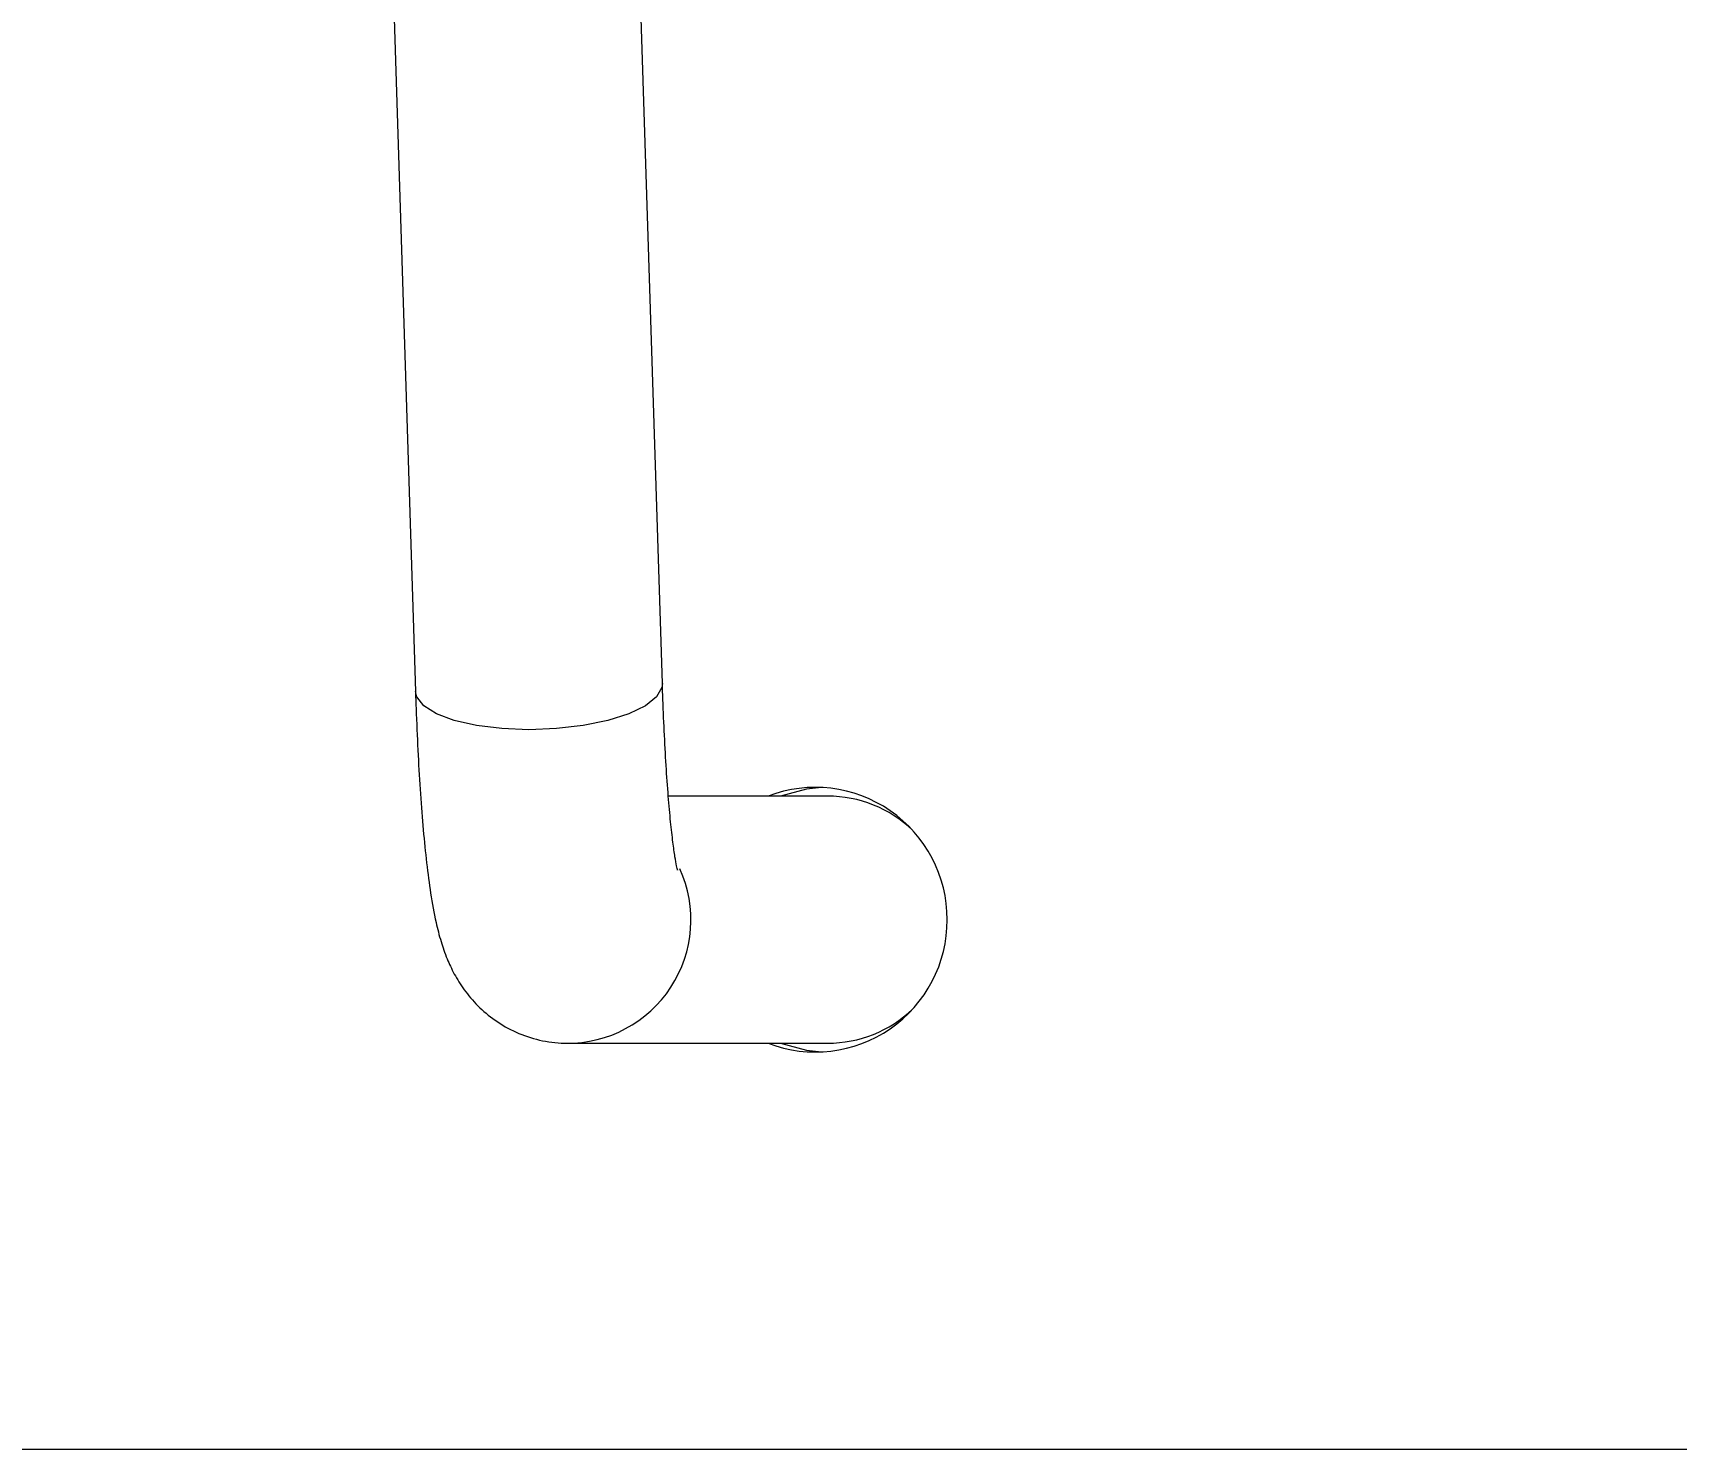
# Model space of a CAD drawing. Header units: millimetres. Extents: x -279 to 4999, y 61 to 3536.
# Drawn here: x 3896.9 to 3990.1, y 2822.4 to 2902.6 of the extents above; entities that cross this region are included whole.
import ezdxf

# ---------------------------------------------------------------- set-up
doc = ezdxf.new("R2010")
doc.units = ezdxf.units.MM
doc.layers.add('ZANO_R', color=7, linetype='Continuous', lineweight=0)
doc.layers.add('ZANO_W', color=1, linetype='Continuous', lineweight=0)
doc.styles.add('Arial', font='arial.ttf')
doc.styles.get("Standard").update_dxf_attribs({"font": 'ARIALUNI.TTF'})
doc.dimstyles.new('pl i ang', dxfattribs={"dimtxt": 50, "dimasz": 50, "dimexe": 1.25, "dimexo": 0.625, "dimgap": 10, "dimtad": 1, "dimtoh": 1, "dimtxsty": 'Standard', "dimcen": 2.5, "dimclrd": 1, "dimclre": 1, "dimclrt": 1, "dimadec": 0, "dimazin": 0, "dimtfac": 1, "dimtmove": 0, "dimatfit": 3, "dimfxl": 1, "dimarcsym": 1})

# ---------------------------------------------------------------- blocks, each defined once
blk = doc.blocks.new('*D420')
at = {"layer": 'ZANO_W', "color": 1, "lineweight": -2}
blk.add_arc((3828.638, 2822.362), 150.809, 99.55169, 164.75824, dxfattribs=at)
at = {"layer": 'ZANO_W', "color": 1}
for points in [[(3803.838, 2964.418), (3803.389, 2977.744), (3843.59, 2972.429)], [(3676.526, 2862.893), (3689.741, 2861.125), (3677.829, 2822.362)]]:
    blk.add_solid(points, dxfattribs=at)
at = {"layer": 'ZANO_W', "color": 1, "insert": (3706.832, 2956.908), "char_height": 40, "attachment_point": 5, "rotation": 42.15496, "style": 'Arial'}
blk.add_mtext('96%%d', dxfattribs=at)

msp = doc.modelspace()

# ---------------------------------------------------------------- linework, layer by layer
at = {"layer": 'ZANO_R'}
for p, q in [((3911.051, 3103.51), (3918.608, 2865.3)), ((3932.601, 2865.744), (3925.044, 3103.954)), ((3941.971, 2859.362), (3932.939, 2859.362)), ((3927.242, 2845.362), (3941.971, 2845.362)), ((3774.483, 2822.362), (4574.483, 2822.362))]:
    msp.add_line(p, q, dxfattribs=at)
at = {"layer": 'ZANO_R', "flags": 128}
for points in [[(3932.601, 2865.744), (3932.578, 2865.522), (3932.275, 2864.989), (3931.638, 2864.483), (3930.699, 2864.029), (3929.504, 2863.65), (3928.114, 2863.365), (3926.597, 2863.188), (3925.031, 2863.128), (3923.494, 2863.188), (3922.062, 2863.365), (3920.808, 2863.65), (3919.795, 2864.029), (3919.073, 2864.483), (3918.678, 2864.989), (3918.608, 2865.3)], [(3941.623, 2859.854), (3940.763, 2859.763), (3939.289, 2859.362)], [(3939.289, 2845.362), (3940.763, 2844.961), (3941.623, 2844.87)]]:
    msp.add_lwpolyline(points, dxfattribs=at)
at = {"layer": 'ZANO_R'}
msp.add_lwpolyline([(-183.016, 2822.362), (4693.278, 2822.362)], dxfattribs=at)
for centre, radius, start, end in [((3941.27, 2852.383), 7.476, 359.84441, 110.99113), ((3941.969, 2852.402), 6.96, 46.25469, 89.97954), ((3927.224, 2852.358), 6.996, 269.35197, 24.37287), ((3941.271, 2852.34), 7.475, 248.99734, 0.16802), ((3941.968, 2852.323), 6.961, 270.02403, 313.74175)]:
    msp.add_arc(centre, radius, start, end, dxfattribs=at)
for points, knots in [([(3918.608, 2865.3), (3918.622, 2864.874), (3918.664, 2863.632), (3918.754, 2861.661), (3918.887, 2859.454), (3919.047, 2857.409), (3919.237, 2855.528), (3919.468, 2853.789), (3919.724, 2852.373), (3920.022, 2851.191), (3920.35, 2850.231), (3920.778, 2849.3), (3921.345, 2848.38), (3922.119, 2847.46), (3923.11, 2846.623), (3924.297, 2845.947), (3925.63, 2845.499), (3926.638, 2845.368), (3927.177, 2845.363), (3927.242, 2845.362)], [0, 0, 0, 0, 0.043187, 0.125889, 0.209103, 0.293263, 0.379073, 0.468049, 0.564397, 0.629937, 0.684853, 0.727586, 0.769701, 0.812161, 0.85612, 0.901317, 0.947273, 0.993638, 1, 1, 1, 1]), ([(3933.458, 2855.178), (3933.459, 2855.175), (3933.462, 2855.163), (3933.404, 2855.411), (3933.315, 2855.92), (3933.196, 2856.753), (3933.066, 2857.9), (3932.934, 2859.357), (3932.811, 2861.086), (3932.705, 2863.018), (3932.638, 2864.61), (3932.608, 2865.531), (3932.601, 2865.744)], [0, 0, 0, 0, 0.037354, 0.117474, 0.211647, 0.319271, 0.437829, 0.564184, 0.695641, 0.830317, 0.960874, 1, 1, 1, 1])]:
    msp.add_open_spline(points, degree=3, knots=knots, dxfattribs=at)

# ---------------------------------------------------------------- dimensions: what is measured, and where the dimension line sits
at = {"layer": 'ZANO_W'}
dim = msp.add_angular_dim_2l(base=(3762.039, 2957.67), line1=((-183.016, 2822.362), (4693.278, 2822.362)), line2=((3828.704, 2823.021), (3872.521, 3262.782)), dimstyle='pl i ang', override={"dimtxt": 40, "dimasz": 40, "dimexe": 10, "dimexo": 10, "dimtoh": 0, "dimdec": 0, "dimtxsty": 'Arial', "dimtdec": 0, "dimtmove": 1}, dxfattribs=at)
dim.commit()
dim.dimension.update_dxf_attribs({"geometry": '*D420', "text_midpoint": (3706.832, 2956.908)})

doc.saveas('drawing.dxf')
